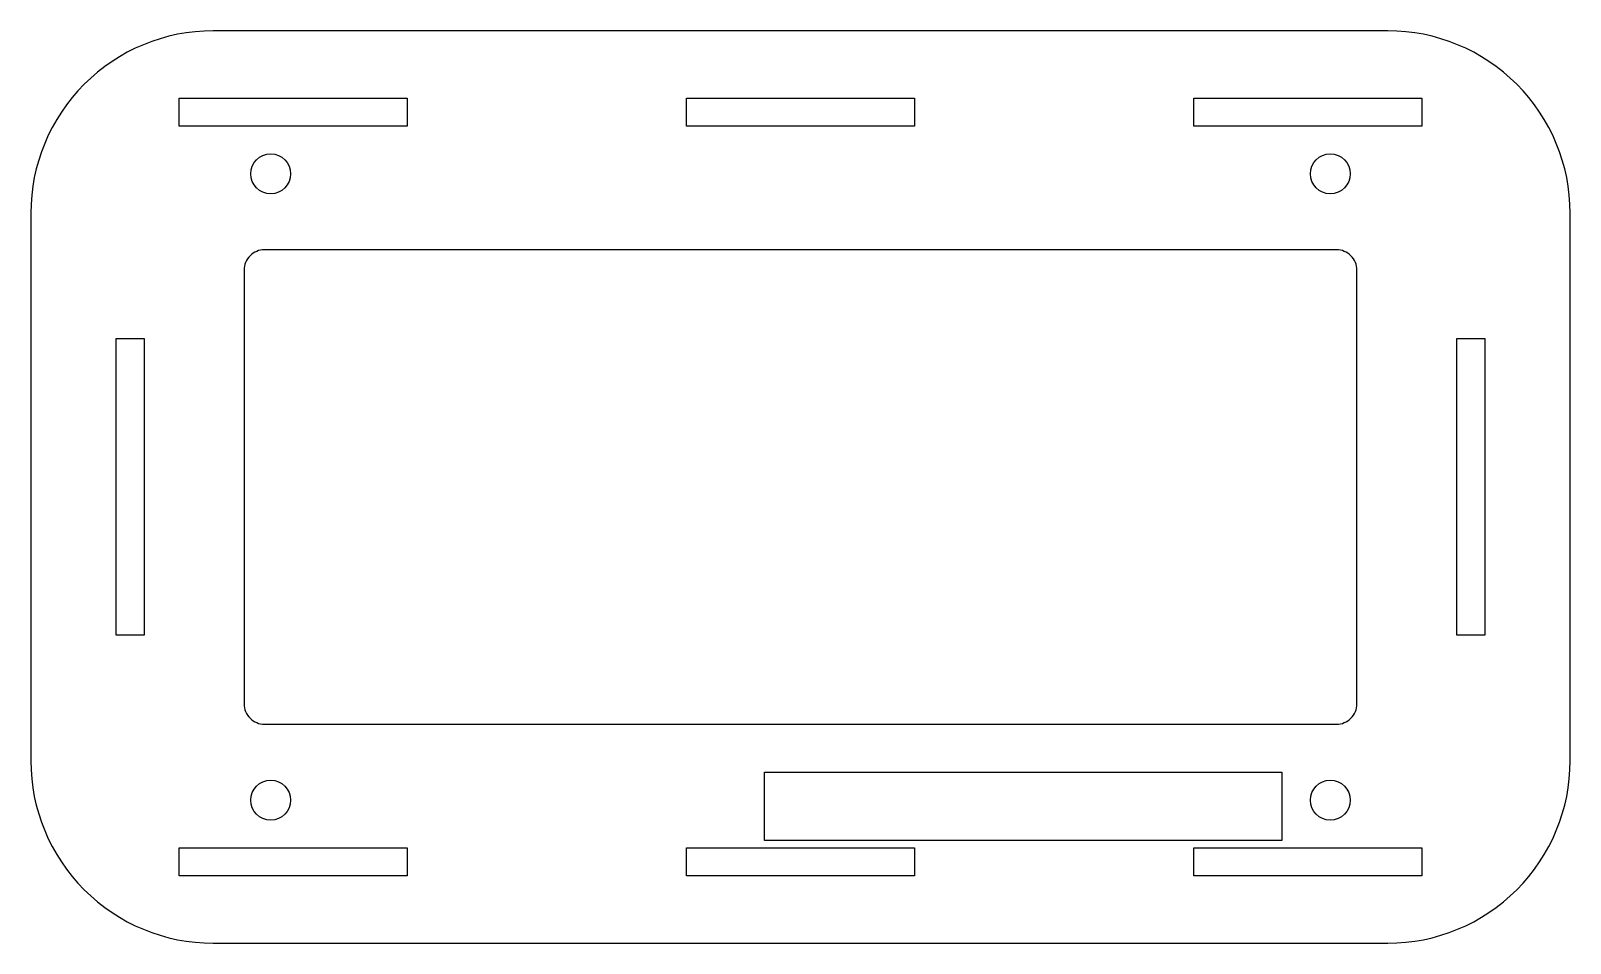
# Model space of a CAD drawing. Header units: millimetres. Extents: x -67 to 67, y -40 to 40.
import ezdxf

# ---------------------------------------------------------------- set-up
doc = ezdxf.new("R2010")
doc.units = ezdxf.units.MM
doc.layers.get('0').update_dxf_attribs({"linetype": 'CONTINUOUS'})

msp = doc.modelspace()

# ---------------------------------------------------------------- linework, layer by layer
for points in [[(51.5, -40, 0.414214), (67.5, -24), (67.5, 24, 0.414214), (51.5, 40), (-51.5, 40, 0.414214), (-67.5, 24), (-67.5, -24, 0.414214), (-51.5, -40)], [(47, -20.8, 0.414214), (48.8, -19), (48.8, 19, 0.414214), (47, 20.8), (-47, 20.8, 0.414214), (-48.8, 19), (-48.8, -19, 0.414214), (-47, -20.8)]]:
    msp.add_lwpolyline(points, format="xyb", close=True)
for points in [[(-34.5, 31.65), (-54.5, 31.65), (-54.5, 34.1), (-34.5, 34.1)], [(10, 31.65), (-10, 31.65), (-10, 34.1), (10, 34.1)], [(54.5, 31.65), (34.5, 31.65), (34.5, 34.1), (54.5, 34.1)], [(-57.55, -12.99), (-60, -12.99), (-60, 13.01), (-57.55, 13.01)], [(60, -12.99), (57.55, -12.99), (57.55, 13.01), (60, 13.01)], [(42.2, -25), (42.2, -31), (-3.15, -31), (-3.15, -25)], [(-54.5, -34.1), (-54.5, -31.65), (-34.5, -31.65), (-34.5, -34.1)], [(-10, -34.1), (-10, -31.65), (10, -31.65), (10, -34.1)], [(34.5, -34.1), (34.5, -31.65), (54.5, -31.65), (54.5, -34.1)]]:
    msp.add_lwpolyline(points, close=True)
for centre in [(-46.46, 27.46), (46.46, 27.46), (-46.46, -27.46), (46.46, -27.46)]:
    msp.add_circle(centre, 1.75)

doc.saveas('drawing.dxf')
